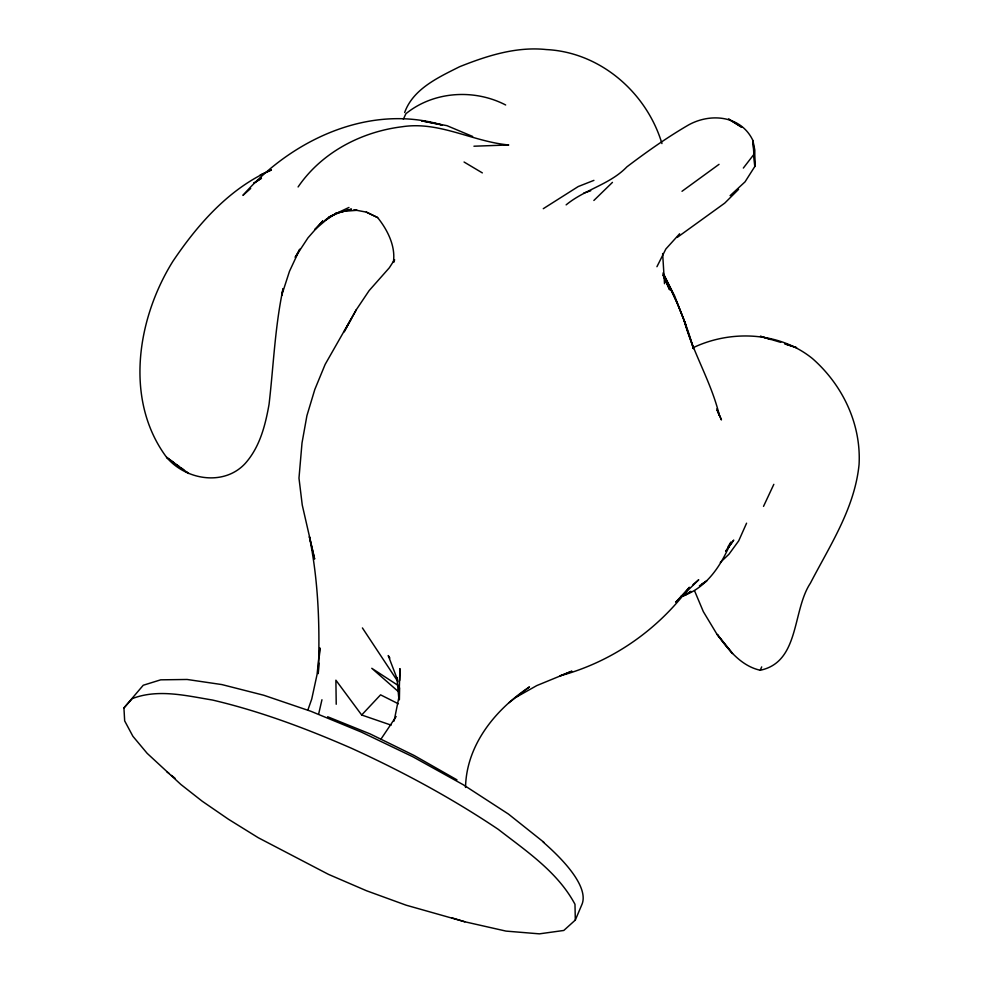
<?xml version="1.0" encoding="UTF-8"?>
<svg xmlns="http://www.w3.org/2000/svg" width="983" height="983" viewBox="0 0 983 983"><rect width="100%" height="100%" fill="white"/><g stroke="black" fill="none" stroke-linecap="round" stroke-linejoin="round"><path stroke-width="1.47" d="M465.537 787.457C466.311 745.04 495.395 709.431 529.468 686.908L508.924 702.759M399.393 699.712L399.602 687.867M399.725 680.457L399.934 668.612L399.049 696.529L394.097 721.055M318.934 663.046L318.234 673.625C320.053 627.953 318.541 581.567 309.375 536.706L314.634 559.069L302.248 505.016L298.979 478.131L302.014 442.964L306.917 415.662L314.806 389.489L325.14 364.423L356.374 309.633L369.129 290.612L389.28 267.843L394.588 259.659L393.753 262.35M319.438 655.489L319.942 647.932L317.042 674.584L311.734 699.048L307.802 710.23M393.36 262.252C395.842 246.303 387.449 229.752 377.607 217.55L366.352 212.107L353.88 209.797M318.701 713.805L321.957 699.736M543.918 842.32L508.42 814.047L463.288 784.766L412.897 756.799L361.289 732.052L310.837 711.262L263.727 695.239L221.851 684.573L187.114 679.474L160.684 679.831L143.248 685.249L123.932 707.932L124.669 720.895L132.889 736.267L147.155 753.334L180.86 784.459L202.191 801.206L228.449 819.244L258.283 837.737L328.457 874.354L366.499 890.745L406.163 905.196L464.848 921.784L505.999 931.098L539.409 933.85L563.8 930.459L575.313 920.063L581.801 904.765A241.744 60.258 25.6 0 0 543.243 842.161M694.612 590.918L703.324 611.623L717.283 634.797L732.544 653.535L717.307 634.416C727.936 649.554 741.207 666.069 760.215 670.246L761.702 666.904M746.576 523.189L738.7 540.859L728.968 554.203L720.33 562.436M403.349 119.226L405.893 113.721C433.614 91.173 474.285 88.679 505.655 104.984M763.521 506.368L773.83 484.336M404.652 112.517C413.179 88.765 438.479 77.374 459.577 66.733C487.113 55.736 516.345 46.373 546.376 49.568C600.367 52.222 646.654 92.599 661.94 143.567M656.927 266.712L665.847 249.006L679.622 233.77M356.374 309.633L344.087 331.885L351.509 318.418M727.887 546.966L730.959 542.063C721.35 565.372 706.175 588.989 680.691 596.595L684.733 595.415L690.828 591.471M381.171 738.823L396.149 716.509M726.019 550.824L733.736 540.109L725.687 551.23M743.345 168.056L754.231 153.95L752.917 140.508C740.789 114.876 708.952 112.48 686.638 126.07C665.847 138.308 646.101 152.279 626.896 166.852C609.89 184.558 584.824 189.4 566.134 204.869M298.095 186.954C321.588 152.463 361.265 131.759 402.17 126.746C439.413 120.958 472.491 141.65 508.739 144.968L473.941 146.209M123.932 707.932L132.3 698.581C158.189 688.665 186.168 695.718 212.463 700.031C260.286 711.237 306.352 728.575 351.3 748.186C402.293 771.422 451.701 798.098 498.258 829.345C526.446 851.217 557.73 872.019 574.981 904.286L575.313 920.063M336.223 704.258L335.891 680.187L361.67 714.997L380.568 694.846L398.336 703.779M738.577 189.35L724.741 203.112L677.213 237.419M593.867 200.471L612.458 182.371M730.099 195.678L745.04 181.855L754.772 166.545L754.809 150.092L752.917 140.508L754.772 166.545L754.231 153.95M250.69 188.466L242.924 195.396C291.226 140.078 368.895 103.154 442.362 125.087L421.584 120.811L446.97 125.677L472.639 136.465M692.978 584.664L698.741 579.761L675.739 602.223L689.378 587.281C657.369 630.312 611.905 661.878 560.04 675.849L571.848 671.18L536.767 685.593L515.928 697.328M682.005 191.292L719.028 164.345M325.066 220.155L330.964 215.965L314.867 229.506L322.916 220.819L307.986 237.837L295.17 257.349L299.803 249.178L289.444 271.406L281.666 295.441L283.079 288.646C274.957 326.749 273.532 365.774 269.047 404.369C265.263 425.664 259.758 447.29 244.964 463.743C223.632 486.438 185.689 479.962 166.606 457.341C124.067 400.216 137.141 318.603 172.861 261.355C197.902 224.161 229.346 188.294 271.259 170.034M699.405 585.819L706.765 580.904L701.874 584.123M684.733 595.415L690.852 591.385M325.422 220.266L335.535 213.803M543.28 208.691L578.225 186.549L593.916 180.368M692.72 347.896C730.516 329.698 779.2 331.603 812.45 358.562C842.591 384.992 861.292 424.005 859.068 464.504C854.682 508.285 830.107 545.16 810.385 583.202C792.138 610.713 799.855 662.087 760.215 670.246M331.369 215.756L348.965 207.462M260.212 174.974L271.357 169.973M328.506 217.255L338.926 212.758L351.533 209.133L335.719 213.323M583.828 193.061L590.709 190.788M335.645 213.422L344.148 211.296L357.087 210.301L354.789 209.92M377.607 217.55L366.352 212.107M780.748 342.367L760.387 336.272L770.537 339.467M451.639 917.753L464.848 921.784M785.024 344.025L796.611 347.675L785.073 343.804M361.67 714.997L391.123 725.135M327.646 716.754L370.136 733.92L414.175 755.497L456.96 779.851M464.062 162.023L482.346 172.897M741.391 127.114L728.526 119.017L741.575 127.028M398.398 685.63L371.771 668.293L398.275 691.528M173.954 462.723L166.606 457.341L188.638 473.474L186.192 471.68M176.399 464.517L178.845 466.298M181.302 468.092L183.747 469.886M166.754 771.692L169.113 773.547M171.472 775.403L174.999 778.192M362.408 627.928L397.968 681.71M389.87 658.057L388.224 655.55L397.746 680.371M662.96 273.041C675.137 297.382 686.183 322.363 693.457 348.658L684.057 320.347L674.67 296.03L663.525 274.11L677.336 303.292L686.171 325.606M663.034 275.031L669.644 289.813L663.156 275.068M717.307 410.501L721.436 419.925L716.865 408.867M717.185 410.108L719.396 415.6C711.52 382.51 693.089 353.094 684.057 320.347M396.935 677.594L398.926 699.736M662.64 253.54L664.508 283.694M261.404 178.267L253.725 183.28L261.429 178.279"/></g></svg>
